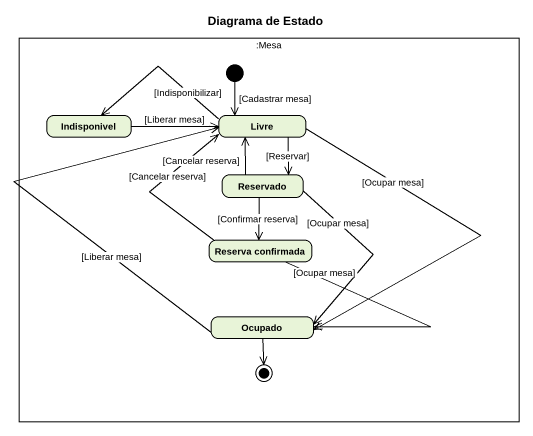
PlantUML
@startuml
title Diagrama de Estado
hide empty description
state ":Mesa" as Mesa <<object>> {
  state Indisponivel
  state Livre
  state Reservado
  state "Reserva confirmada" as Reserva_confirmada
  state Ocupado
  [*] --> Livre : [Cadastrar mesa]
  Ocupado --> [*]
}
Indisponivel -right-> Livre : [Liberar mesa]
Livre -left-> Indisponivel : [Indisponibilizar]
Livre --> Reservado : [Reservar]
Livre --> Ocupado : [Ocupar mesa]
Reservado -up-> Livre : [Cancelar reserva]
Reservado --> Reserva_confirmada : [Confirmar reserva]
Reservado --> Ocupado : [Ocupar mesa]
Reserva_confirmada -up-> Livre : [Cancelar reserva]
Reserva_confirmada --> Ocupado : [Ocupar mesa]
Ocupado -up-> Livre : [Liberar mesa]
@enduml
